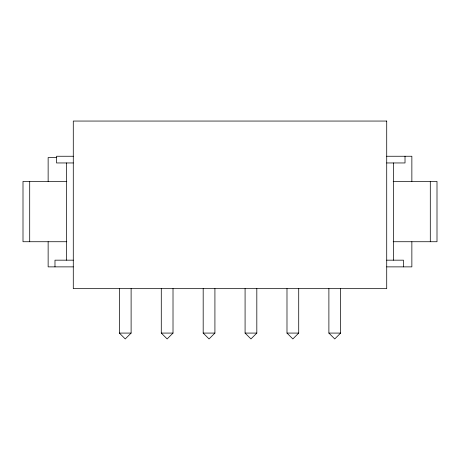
<?xml version="1.0" encoding="UTF-8"?>
<svg xmlns="http://www.w3.org/2000/svg" width="460" height="460" viewBox="0 0 460 460"><rect width="100%" height="100%" fill="white"/><g stroke="black" fill="none" stroke-linecap="round" stroke-linejoin="round"><path stroke-width="0.69" d="M131.112 288.627L131.112 333.08L125.241 338.945L119.376 333.08L119.376 288.627M173.012 288.627L173.012 333.08L167.147 338.945L161.282 333.08L161.282 288.627M214.918 288.627L214.918 333.08L209.047 338.945L203.182 333.08L203.182 288.627M256.818 288.627L256.818 333.08L250.953 338.945L245.082 333.08L245.082 288.627M298.718 288.627L298.718 333.08L292.853 338.945L286.988 333.08L286.988 288.627M340.624 288.627L340.624 333.08L334.759 338.945L328.888 333.08L328.888 288.627M73.284 156.25L56.522 156.25L56.522 162.955L73.284 162.955M386.716 156.25L411.861 156.25L411.861 181.395M56.764 157.556L48.139 157.556L48.139 181.395M386.716 162.955L405.018 162.955L405.018 156.25M66.821 181.395L23 181.395L23 241.73L66.821 241.73M393.179 181.395L437 181.395L437 241.73L393.179 241.73M73.284 260.17L54.981 260.17L54.981 266.875M386.716 260.17L403.478 260.17L403.478 266.875M73.284 266.875L48.139 266.875L48.139 241.73M386.716 266.875L411.861 266.875L411.861 241.73M119.376 333.08L131.112 333.08M161.282 333.08L173.012 333.08M203.182 333.08L214.918 333.08M245.082 333.08L256.818 333.08M286.988 333.08L298.718 333.08M328.888 333.08L340.624 333.08M430.296 181.395L430.296 241.73M393.421 162.955L393.421 260.17M66.579 162.955L66.579 260.17M29.704 181.395L29.704 241.73M386.716 121.055L73.284 121.055L73.284 288.661L386.716 288.661L386.716 121.055"/></g></svg>
